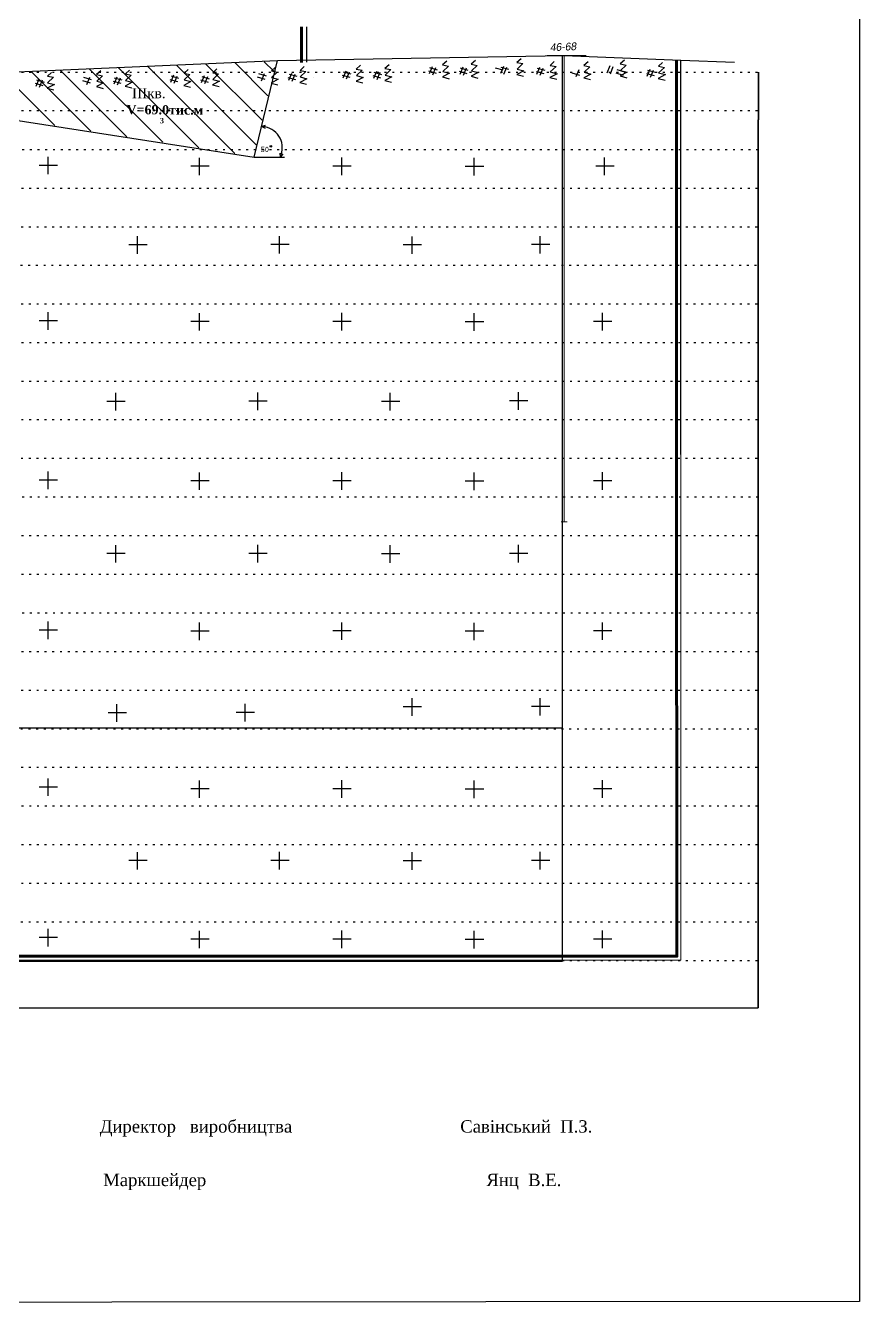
# Model space of a CAD drawing. Header units: millimetres. Extents: x -350 to 1691, y 600 to 2712.
# Drawn here: x 887.3 to 1103.1, y 2155.7 to 2486.3 of the extents above; entities that cross this region are included whole.
import ezdxf
from ezdxf.enums import TextEntityAlignment as Align

# ---------------------------------------------------------------- set-up
doc = ezdxf.new("R2010")
doc.units = ezdxf.units.MM
doc.linetypes.add('AHIDDEN1', pattern=[2, 0.5, -1.5])
for name, color, linetype in [('Layer1', 7, 'Continuous'), ('ЗАРАМОЧНОЕ ОФ.', 7, 'Continuous'), ('ИМЕНА', 7, 'Continuous'), ('Контур запасів', 7, 'Continuous'), ('КОНТУРА', 7, 'Continuous'), ('Окантовка року', 7, 'Continuous'), ('оформлення', 7, 'Continuous')]:
    doc.layers.add(name, color=color, linetype=linetype)
doc.styles.add('grad', font='grad.shx')
doc.styles.add('universw', font='universw.shx', dxfattribs={"oblique": 10})

msp = doc.modelspace()

# ---------------------------------------------------------------- hatches: boundary and pattern name
h = msp.add_hatch()
h.set_pattern_fill('LINE', color=3, scale=1.75, angle=315, style=0)
h.paths.add_polyline_path([(869.66, 2464.36), (875.73, 2468), (883.23, 2474.16), (952.13, 2477.02), (946.31, 2452.36)])

# ---------------------------------------------------------------- linework, layer by layer
at = {"color": 7}
for p, q in [((890.82, 2450.17), (895.57, 2450.17)), ((890.82, 2450.17), (895.57, 2450.17)), ((930.07, 2449.94), (934.82, 2449.94)), ((930.07, 2449.94), (934.82, 2449.94)), ((966.84, 2449.98), (971.59, 2449.98)), ((966.84, 2449.98), (971.59, 2449.98)), ((1001.12, 2449.9), (1005.88, 2449.9)), ((1001.12, 2449.9), (1005.88, 2449.9)), ((1034.89, 2449.98), (1039.64, 2449.98)), ((1034.89, 2449.98), (1039.64, 2449.98)), ((914.01, 2429.59), (918.76, 2429.59)), ((914.01, 2429.59), (918.76, 2429.59)), ((950.77, 2429.64), (955.52, 2429.64)), ((950.77, 2429.64), (955.52, 2429.64)), ((985.06, 2429.56), (989.81, 2429.56)), ((985.06, 2429.56), (989.81, 2429.56)), ((1018.23, 2429.64), (1022.98, 2429.64)), ((1018.23, 2429.64), (1022.98, 2429.64)), ((890.82, 2409.94), (895.57, 2409.94)), ((890.82, 2409.94), (895.57, 2409.94)), ((930.07, 2409.7), (934.82, 2409.7)), ((930.07, 2409.7), (934.82, 2409.7)), ((966.84, 2409.75), (971.59, 2409.75)), ((966.84, 2409.75), (971.59, 2409.75)), ((1001.12, 2409.66), (1005.88, 2409.66)), ((1001.12, 2409.66), (1005.88, 2409.66)), ((1034.3, 2409.75), (1039.05, 2409.75)), ((1034.3, 2409.75), (1039.05, 2409.75)), ((908.34, 2389.07), (913.09, 2389.07)), ((908.34, 2389.07), (913.09, 2389.07)), ((945.11, 2389.11), (949.86, 2389.11)), ((945.11, 2389.11), (949.86, 2389.11)), ((979.4, 2389.03), (984.15, 2389.03)), ((979.4, 2389.03), (984.15, 2389.03)), ((1012.57, 2389.2), (1017.32, 2389.2)), ((1012.57, 2389.2), (1017.32, 2389.2)), ((890.82, 2368.68), (895.57, 2368.68)), ((890.82, 2368.68), (895.57, 2368.68)), ((930.07, 2368.45), (934.82, 2368.45)), ((930.07, 2368.45), (934.82, 2368.45)), ((966.84, 2368.49), (971.59, 2368.49)), ((966.84, 2368.49), (971.59, 2368.49)), ((1001.12, 2368.41), (1005.88, 2368.41)), ((1001.12, 2368.41), (1005.88, 2368.41)), ((1034.3, 2368.49), (1039.05, 2368.49)), ((1034.3, 2368.49), (1039.05, 2368.49)), ((908.34, 2349.66), (913.09, 2349.66)), ((908.34, 2349.66), (913.09, 2349.66)), ((945.11, 2349.7), (949.86, 2349.7)), ((945.11, 2349.7), (949.86, 2349.7)), ((979.4, 2349.62), (984.15, 2349.62)), ((979.4, 2349.62), (984.15, 2349.62)), ((1012.57, 2349.7), (1017.32, 2349.7)), ((1012.57, 2349.7), (1017.32, 2349.7)), ((890.82, 2329.82), (895.57, 2329.82)), ((890.82, 2329.82), (895.57, 2329.82)), ((930.07, 2329.59), (934.82, 2329.59)), ((930.07, 2329.59), (934.82, 2329.59)), ((966.84, 2329.63), (971.59, 2329.63)), ((966.84, 2329.63), (971.59, 2329.63)), ((1001.12, 2329.55), (1005.88, 2329.55)), ((1001.12, 2329.55), (1005.88, 2329.55)), ((1034.3, 2329.63), (1039.05, 2329.63)), ((1034.3, 2329.63), (1039.05, 2329.63)), ((908.64, 2308.43), (913.39, 2308.43)), ((908.64, 2308.43), (913.39, 2308.43)), ((941.81, 2308.51), (946.56, 2308.51)), ((941.81, 2308.51), (946.56, 2308.51)), ((985.06, 2309.98), (989.81, 2309.98)), ((985.06, 2309.98), (989.81, 2309.98)), ((1018.23, 2310.06), (1022.98, 2310.06)), ((1018.23, 2310.06), (1022.98, 2310.06)), ((890.82, 2289.22), (895.57, 2289.22)), ((890.82, 2289.22), (895.57, 2289.22)), ((930.07, 2288.73), (934.82, 2288.73)), ((930.07, 2288.73), (934.82, 2288.73)), ((966.84, 2288.78), (971.59, 2288.78)), ((966.84, 2288.78), (971.59, 2288.78)), ((1001.12, 2288.7), (1005.88, 2288.7)), ((1001.12, 2288.7), (1005.88, 2288.7)), ((1034.3, 2288.78), (1039.05, 2288.78)), ((1034.3, 2288.78), (1039.05, 2288.78)), ((914.01, 2270.16), (918.76, 2270.16)), ((914.01, 2270.16), (918.76, 2270.16)), ((950.77, 2270.21), (955.52, 2270.21)), ((950.77, 2270.21), (955.52, 2270.21)), ((985.06, 2270.13), (989.81, 2270.13)), ((985.06, 2270.13), (989.81, 2270.13)), ((1018.23, 2270.21), (1022.98, 2270.21)), ((1018.23, 2270.21), (1022.98, 2270.21)), ((890.82, 2250.28), (895.57, 2250.28)), ((890.82, 2250.28), (895.57, 2250.28)), ((930.07, 2249.8), (934.82, 2249.8)), ((930.07, 2249.8), (934.82, 2249.8)), ((966.84, 2249.84), (971.59, 2249.84)), ((966.84, 2249.84), (971.59, 2249.84)), ((1001.12, 2249.76), (1005.88, 2249.76)), ((1001.12, 2249.76), (1005.88, 2249.76)), ((1034.3, 2249.84), (1039.05, 2249.84)), ((1034.3, 2249.84), (1039.05, 2249.84))]:
    msp.add_line(p, q, dxfattribs=at)
at = {"color": 1}
msp.add_line((946.52, 2452.2), (954.35, 2452.2), dxfattribs=at)
at = {"color": 7, "lineweight": 30}
msp.add_lwpolyline([(812.88, 2550.66), (1103.14, 2550.66), (1103.14, 2155.97), (812.81, 2155.69)], dxfattribs=at)
at = {"color": 7}
for points in [[(981.4, 2476.14), (980.33, 2475.17), (981.86, 2474.86), (980.36, 2473.45), (982.12, 2473.01), (980.28, 2472.04), (982.02, 2471.58)], [(981.4, 2476.14), (980.33, 2475.17), (981.86, 2474.86), (980.36, 2473.45), (982.12, 2473.01), (980.28, 2472.04), (982.02, 2471.58)], [(996.31, 2477.07), (995.24, 2476.1), (996.77, 2475.8), (995.28, 2474.39), (997.03, 2473.95), (995.19, 2472.98), (996.93, 2472.51)], [(996.31, 2477.07), (995.24, 2476.1), (996.77, 2475.8), (995.28, 2474.39), (997.03, 2473.95), (995.19, 2472.98), (996.93, 2472.51)], [(1003.74, 2477.23), (1002.67, 2476.26), (1004.2, 2475.95), (1002.7, 2474.54), (1004.46, 2474.1), (1002.62, 2473.13), (1004.36, 2472.67)], [(1003.74, 2477.23), (1002.67, 2476.26), (1004.2, 2475.95), (1002.7, 2474.54), (1004.46, 2474.1), (1002.62, 2473.13), (1004.36, 2472.67)], [(1015.56, 2477.69), (1014.49, 2476.73), (1016.02, 2476.42), (1014.52, 2475.01), (1016.28, 2474.57), (1014.44, 2473.6), (1016.18, 2473.13)], [(1015.56, 2477.69), (1014.49, 2476.73), (1016.02, 2476.42), (1014.52, 2475.01), (1016.28, 2474.57), (1014.44, 2473.6), (1016.18, 2473.13)], [(1024.16, 2476.93), (1023.08, 2475.97), (1024.61, 2475.66), (1023.12, 2474.25), (1024.87, 2473.81), (1023.03, 2472.84), (1024.77, 2472.38)], [(1024.16, 2476.93), (1023.08, 2475.97), (1024.61, 2475.66), (1023.12, 2474.25), (1024.87, 2473.81), (1023.03, 2472.84), (1024.77, 2472.38)], [(1032.9, 2476.85), (1031.83, 2475.89), (1033.35, 2475.58), (1031.86, 2474.17), (1033.62, 2473.73), (1031.78, 2472.76), (1033.52, 2472.3)], [(1032.9, 2476.85), (1031.83, 2475.89), (1033.35, 2475.58), (1031.86, 2474.17), (1033.62, 2473.73), (1031.78, 2472.76), (1033.52, 2472.3)], [(1042.3, 2477.32), (1041.23, 2476.36), (1042.76, 2476.05), (1041.26, 2474.64), (1043.02, 2474.2), (1041.18, 2473.23), (1042.92, 2472.76)], [(1042.3, 2477.32), (1041.23, 2476.36), (1042.76, 2476.05), (1041.26, 2474.64), (1043.02, 2474.2), (1041.18, 2473.23), (1042.92, 2472.76)], [(1052.2, 2476.69), (1051.12, 2475.73), (1052.65, 2475.42), (1051.16, 2474.01), (1052.91, 2473.57), (1051.07, 2472.6), (1052.81, 2472.13)], [(1052.2, 2476.69), (1051.12, 2475.73), (1052.65, 2475.42), (1051.16, 2474.01), (1052.91, 2473.57), (1051.07, 2472.6), (1052.81, 2472.13)], [(894.04, 2474.14), (892.96, 2473.18), (894.49, 2472.87), (893, 2471.46), (894.75, 2471.02), (892.91, 2470.05), (894.65, 2469.59)], [(894.04, 2474.14), (892.96, 2473.18), (894.49, 2472.87), (893, 2471.46), (894.75, 2471.02), (892.91, 2470.05), (894.65, 2469.59)], [(902.31, 2472.9), (904.29, 2472.32)], [(902.31, 2472.9), (904.29, 2472.32)], [(906.76, 2474.55), (905.69, 2473.58), (907.22, 2473.28), (905.72, 2471.87), (907.48, 2471.43), (905.64, 2470.46), (907.38, 2469.99)], [(906.76, 2474.55), (905.69, 2473.58), (907.22, 2473.28), (905.72, 2471.87), (907.48, 2471.43), (905.64, 2470.46), (907.38, 2469.99)], [(910.22, 2471.18), (910.99, 2473.04)], [(910.22, 2471.18), (910.99, 2473.04)], [(914.19, 2474.71), (913.12, 2473.74), (914.65, 2473.43), (913.15, 2472.02), (914.91, 2471.58), (913.07, 2470.61), (914.81, 2470.15)], [(914.19, 2474.71), (913.12, 2473.74), (914.65, 2473.43), (913.15, 2472.02), (914.91, 2471.58), (913.07, 2470.61), (914.81, 2470.15)], [(924.94, 2473.22), (926.92, 2472.64)], [(924.94, 2473.22), (926.92, 2472.64)], [(929.38, 2474.87), (928.31, 2473.91), (929.84, 2473.6), (928.34, 2472.19), (930.1, 2471.75), (928.26, 2470.78), (930, 2470.31)], [(929.38, 2474.87), (928.31, 2473.91), (929.84, 2473.6), (928.34, 2472.19), (930.1, 2471.75), (928.26, 2470.78), (930, 2470.31)], [(932.85, 2471.5), (933.61, 2473.36)], [(932.85, 2471.5), (933.61, 2473.36)], [(932.88, 2473.1), (934.86, 2472.52)], [(932.88, 2473.1), (934.86, 2472.52)], [(933.69, 2471.23), (934.46, 2473.09)], [(933.69, 2471.23), (934.46, 2473.09)], [(936.81, 2475.03), (935.74, 2474.06), (937.27, 2473.75), (935.77, 2472.34), (937.53, 2471.9), (935.69, 2470.93), (937.43, 2470.47)], [(936.81, 2475.03), (935.74, 2474.06), (937.27, 2473.75), (935.77, 2472.34), (937.53, 2471.9), (935.69, 2470.93), (937.43, 2470.47)], [(947.55, 2473.84), (949.53, 2473.26)], [(947.55, 2473.84), (949.53, 2473.26)], [(952, 2475.49), (950.92, 2474.52), (952.45, 2474.22), (950.96, 2472.81), (952.71, 2472.37), (950.88, 2471.4), (952.62, 2470.93)], [(952, 2475.49), (950.92, 2474.52), (952.45, 2474.22), (950.96, 2472.81), (952.71, 2472.37), (950.88, 2471.4), (952.62, 2470.93)], [(955.21, 2472.85), (957.19, 2472.27)], [(955.21, 2472.85), (957.19, 2472.27)], [(955.46, 2472.12), (956.23, 2473.98)], [(955.46, 2472.12), (956.23, 2473.98)], [(955.49, 2473.72), (957.47, 2473.14)], [(955.49, 2473.72), (957.47, 2473.14)], [(956.3, 2471.85), (957.07, 2473.71)], [(956.3, 2471.85), (957.07, 2473.71)], [(959.43, 2475.65), (958.35, 2474.68), (959.88, 2474.37), (958.39, 2472.96), (960.14, 2472.52), (958.3, 2471.55), (960.04, 2471.09)], [(959.43, 2475.65), (958.35, 2474.68), (959.88, 2474.37), (958.39, 2472.96), (960.14, 2472.52), (958.3, 2471.55), (960.04, 2471.09)], [(969.52, 2474.33), (971.5, 2473.75)], [(969.52, 2474.33), (971.5, 2473.75)], [(973.97, 2475.98), (972.9, 2475.02), (974.43, 2474.71), (972.93, 2473.3), (974.69, 2472.86), (972.85, 2471.89), (974.59, 2471.42)], [(973.97, 2475.98), (972.9, 2475.02), (974.43, 2474.71), (972.93, 2473.3), (974.69, 2472.86), (972.85, 2471.89), (974.59, 2471.42)], [(977.19, 2473.34), (979.17, 2472.76)], [(977.19, 2473.34), (979.17, 2472.76)], [(977.43, 2472.61), (978.2, 2474.47)], [(977.43, 2472.61), (978.2, 2474.47)], [(977.47, 2474.21), (979.45, 2473.63)], [(977.47, 2474.21), (979.45, 2473.63)], [(978.28, 2472.34), (979.05, 2474.2)], [(978.28, 2472.34), (979.05, 2474.2)], [(991.87, 2475.42), (993.85, 2474.84)], [(991.87, 2475.42), (993.85, 2474.84)], [(999.53, 2474.43), (1001.51, 2473.85)], [(999.53, 2474.43), (1001.51, 2473.85)], [(999.78, 2473.7), (1000.55, 2475.56)], [(999.78, 2473.7), (1000.55, 2475.56)], [(999.81, 2475.3), (1001.79, 2474.72)], [(999.81, 2475.3), (1001.79, 2474.72)], [(1000.62, 2473.43), (1001.39, 2475.29)], [(1000.62, 2473.43), (1001.39, 2475.29)], [(1008.84, 2475.37), (1010.82, 2474.79)], [(1008.84, 2475.37), (1010.82, 2474.79)], [(1010.28, 2473.92), (1011.05, 2475.78)], [(1010.28, 2473.92), (1011.05, 2475.78)], [(1010.31, 2475.52), (1012.29, 2474.94)], [(1010.31, 2475.52), (1012.29, 2474.94)], [(1011.12, 2473.65), (1011.89, 2475.51)], [(1011.12, 2473.65), (1011.89, 2475.51)], [(1019.71, 2475.28), (1021.69, 2474.7)], [(1019.71, 2475.28), (1021.69, 2474.7)], [(1028.68, 2474.05), (1030.67, 2473.47)], [(1028.68, 2474.05), (1030.67, 2473.47)], [(1029.78, 2473.05), (1030.55, 2474.91)], [(1029.78, 2473.05), (1030.55, 2474.91)], [(1040.32, 2474.88), (1042.3, 2474.3)], [(1040.32, 2474.88), (1042.3, 2474.3)], [(1047.98, 2473.89), (1049.96, 2473.31)], [(1047.98, 2473.89), (1049.96, 2473.31)], [(1048.23, 2473.16), (1049, 2475.02)], [(1048.23, 2473.16), (1049, 2475.02)], [(1048.26, 2474.76), (1050.24, 2474.18)], [(1048.26, 2474.76), (1050.24, 2474.18)], [(1049.07, 2472.89), (1049.84, 2474.75)], [(1049.07, 2472.89), (1049.84, 2474.75)], [(889.82, 2471.34), (891.8, 2470.76)], [(889.82, 2471.34), (891.8, 2470.76)], [(890.07, 2470.62), (890.84, 2472.48)], [(890.07, 2470.62), (890.84, 2472.48)], [(890.1, 2472.21), (892.08, 2471.64)], [(890.1, 2472.21), (892.08, 2471.64)], [(890.91, 2470.34), (891.68, 2472.2)], [(890.91, 2470.34), (891.68, 2472.2)], [(909.98, 2471.91), (911.96, 2471.33)], [(909.98, 2471.91), (911.96, 2471.33)], [(910.26, 2472.78), (912.24, 2472.2)], [(910.26, 2472.78), (912.24, 2472.2)], [(911.07, 2470.91), (911.84, 2472.77)], [(911.07, 2470.91), (911.84, 2472.77)], [(932.6, 2472.23), (934.58, 2471.65)], [(932.6, 2472.23), (934.58, 2471.65)], [(893.02, 2452.3), (893.02, 2447.76)], [(893.02, 2452.3), (893.02, 2447.76)], [(932.27, 2452.06), (932.27, 2447.52)], [(932.27, 2452.06), (932.27, 2447.52)], [(969.04, 2452.1), (969.04, 2447.57)], [(969.04, 2452.1), (969.04, 2447.57)], [(1003.32, 2452.02), (1003.32, 2447.49)], [(1003.32, 2452.02), (1003.32, 2447.49)], [(1037.08, 2452.1), (1037.08, 2447.57)], [(1037.08, 2452.1), (1037.08, 2447.57)], [(916.21, 2431.71), (916.21, 2427.18)], [(916.21, 2431.71), (916.21, 2427.18)], [(952.97, 2431.76), (952.97, 2427.23)], [(952.97, 2431.76), (952.97, 2427.23)], [(987.26, 2431.68), (987.26, 2427.15)], [(987.26, 2431.68), (987.26, 2427.15)], [(1020.43, 2431.76), (1020.43, 2427.23)], [(1020.43, 2431.76), (1020.43, 2427.23)], [(893.02, 2412.06), (893.02, 2407.53)], [(893.02, 2412.06), (893.02, 2407.53)], [(932.27, 2411.82), (932.27, 2407.29)], [(932.27, 2411.82), (932.27, 2407.29)], [(969.04, 2411.87), (969.04, 2407.33)], [(969.04, 2411.87), (969.04, 2407.33)], [(1003.32, 2411.79), (1003.32, 2407.25)], [(1003.32, 2411.79), (1003.32, 2407.25)], [(1036.5, 2411.87), (1036.5, 2407.33)], [(1036.5, 2411.87), (1036.5, 2407.33)], [(910.54, 2391.19), (910.54, 2386.65)], [(910.54, 2391.19), (910.54, 2386.65)], [(947.31, 2391.23), (947.31, 2386.7)], [(947.31, 2391.23), (947.31, 2386.7)], [(981.59, 2391.15), (981.59, 2386.62)], [(981.59, 2391.15), (981.59, 2386.62)], [(1014.77, 2391.32), (1014.77, 2386.79)], [(1014.77, 2391.32), (1014.77, 2386.79)], [(893.02, 2370.81), (893.02, 2366.27)], [(893.02, 2370.81), (893.02, 2366.27)], [(932.27, 2370.57), (932.27, 2366.04)], [(932.27, 2370.57), (932.27, 2366.04)], [(969.04, 2370.62), (969.04, 2366.08)], [(969.04, 2370.62), (969.04, 2366.08)], [(1003.32, 2370.53), (1003.32, 2366)], [(1003.32, 2370.53), (1003.32, 2366)], [(1036.5, 2370.62), (1036.5, 2366.08)], [(1036.5, 2370.62), (1036.5, 2366.08)], [(910.54, 2351.78), (910.54, 2347.25)], [(910.54, 2351.78), (910.54, 2347.25)], [(947.31, 2351.83), (947.31, 2347.29)], [(947.31, 2351.83), (947.31, 2347.29)], [(981.59, 2351.75), (981.59, 2347.21)], [(981.59, 2351.75), (981.59, 2347.21)], [(1014.77, 2351.83), (1014.77, 2347.29)], [(1014.77, 2351.83), (1014.77, 2347.29)], [(893.02, 2331.95), (893.02, 2327.41)], [(893.02, 2331.95), (893.02, 2327.41)], [(932.27, 2331.71), (932.27, 2327.17)], [(932.27, 2331.71), (932.27, 2327.17)], [(969.04, 2331.75), (969.04, 2327.22)], [(969.04, 2331.75), (969.04, 2327.22)], [(1003.32, 2331.67), (1003.32, 2327.14)], [(1003.32, 2331.67), (1003.32, 2327.14)], [(1036.5, 2331.75), (1036.5, 2327.22)], [(1036.5, 2331.75), (1036.5, 2327.22)], [(987.26, 2312.1), (987.26, 2307.57)], [(987.26, 2312.1), (987.26, 2307.57)], [(1020.43, 2312.18), (1020.43, 2307.65)], [(1020.43, 2312.18), (1020.43, 2307.65)], [(910.84, 2310.55), (910.84, 2306.02)], [(910.84, 2310.55), (910.84, 2306.02)], [(944.01, 2310.63), (944.01, 2306.1)], [(944.01, 2310.63), (944.01, 2306.1)], [(893.02, 2291.34), (893.02, 2286.81)], [(893.02, 2291.34), (893.02, 2286.81)], [(932.27, 2290.86), (932.27, 2286.32)], [(932.27, 2290.86), (932.27, 2286.32)], [(969.04, 2290.9), (969.04, 2286.37)], [(969.04, 2290.9), (969.04, 2286.37)], [(1003.32, 2290.82), (1003.32, 2286.29)], [(1003.32, 2290.82), (1003.32, 2286.29)], [(1036.5, 2290.9), (1036.5, 2286.37)], [(1036.5, 2290.9), (1036.5, 2286.37)], [(916.21, 2272.29), (916.21, 2267.75)], [(916.21, 2272.29), (916.21, 2267.75)], [(952.97, 2272.33), (952.97, 2267.8)], [(952.97, 2272.33), (952.97, 2267.8)], [(987.26, 2272.25), (987.26, 2267.72)], [(987.26, 2272.25), (987.26, 2267.72)], [(1020.43, 2272.33), (1020.43, 2267.8)], [(1020.43, 2272.33), (1020.43, 2267.8)], [(893.02, 2252.4), (893.02, 2247.87)], [(893.02, 2252.4), (893.02, 2247.87)], [(932.27, 2251.92), (932.27, 2247.38)], [(932.27, 2251.92), (932.27, 2247.38)], [(969.04, 2251.96), (969.04, 2247.43)], [(969.04, 2251.96), (969.04, 2247.43)], [(1003.32, 2251.88), (1003.32, 2247.35)], [(1003.32, 2251.88), (1003.32, 2247.35)], [(1036.5, 2251.96), (1036.5, 2247.43)], [(1036.5, 2251.96), (1036.5, 2247.43)]]:
    msp.add_lwpolyline(points, dxfattribs=at)
at = {"color": 1, "linetype": 'Continuous', "lineweight": 211}
for points in [[(1055.75, 2477.36), (1055.75, 2472.65)], [(1055.75, 2477.36), (1055.75, 2472.65)], [(1055.75, 2472.65), (1055.75, 2375.1)]]:
    msp.add_lwpolyline(points, dxfattribs=at)
at = {"linetype": 'Continuous', "lineweight": 25}
for points in [[(1056.89, 2472.65), (1056.89, 2477.31)], [(1056.87, 2375.19), (1056.89, 2472.65)]]:
    msp.add_lwpolyline(points, dxfattribs=at)
at = {"color": 7, "linetype": 'AHIDDEN1', "lineweight": 25}
for points in [[(810.24, 2474.23), (1077, 2474.23)], [(810.24, 2474.23), (1077, 2474.23)], [(810.24, 2474.23), (1077, 2474.23)], [(810.24, 2474.23), (1077, 2474.23)], [(810.24, 2464.24), (1077, 2464.24)], [(810.24, 2464.24), (1077, 2464.24)], [(810.24, 2464.24), (1077, 2464.24)], [(810.24, 2464.24), (1077, 2464.24)], [(810.41, 2454.22), (1076.96, 2454.22)], [(810.41, 2454.22), (1076.96, 2454.22)], [(810.41, 2454.22), (1076.96, 2454.22)], [(810.41, 2454.22), (1076.96, 2454.22)], [(810.23, 2444.21), (1076.96, 2444.21)], [(810.23, 2444.21), (1076.96, 2444.21)], [(810.23, 2444.21), (1076.96, 2444.21)], [(810.23, 2444.21), (1076.96, 2444.21)], [(810.18, 2434.2), (1076.96, 2434.2)], [(810.18, 2434.2), (1076.96, 2434.2)], [(810.18, 2434.2), (1076.96, 2434.2)], [(810.18, 2434.2), (1076.96, 2434.2)], [(809.98, 2424.22), (1076.95, 2424.22)], [(809.98, 2424.22), (1076.95, 2424.22)], [(809.98, 2424.22), (1076.95, 2424.22)], [(809.98, 2424.22), (1076.95, 2424.22)], [(810.18, 2414.23), (1076.95, 2414.23)], [(810.18, 2414.23), (1076.95, 2414.23)], [(810.18, 2414.23), (1076.95, 2414.23)], [(810.18, 2414.23), (1076.95, 2414.23)], [(810.28, 2404.23), (1076.95, 2404.23)], [(810.23, 2394.23), (1076.95, 2394.23)], [(810.21, 2384.26), (1076.95, 2384.26)], [(810.12, 2374.25), (1076.95, 2374.25)], [(810.43, 2364.23), (1076.95, 2364.23)], [(810.23, 2354.23), (1076.95, 2354.23)], [(810.24, 2344.25), (1076.95, 2344.25)], [(810.4, 2334.23), (1076.95, 2334.23)], [(810.22, 2324.22), (1076.95, 2324.22)], [(810.17, 2314.21), (1076.95, 2314.21)], [(810.04, 2304.23), (1076.95, 2304.23)], [(810.17, 2294.24), (1076.95, 2294.24)], [(810.27, 2284.24), (1076.95, 2284.24)], [(810.23, 2274.24), (1076.95, 2274.24)], [(810.21, 2264.27), (1076.94, 2264.27)], [(810.11, 2254.26), (1076.94, 2254.26)], [(810.2, 2244.25), (1076.94, 2244.25)]]:
    msp.add_lwpolyline(points, dxfattribs=at)
for points in [[(903.13, 2471.03), (903.89, 2472.89)], [(903.13, 2471.03), (903.89, 2472.89)], [(924.9, 2471.62), (925.67, 2473.48)], [(924.9, 2471.62), (925.67, 2473.48)], [(925.75, 2471.35), (926.52, 2473.21)], [(925.75, 2471.35), (926.52, 2473.21)], [(947.27, 2472.97), (949.25, 2472.39)], [(947.27, 2472.97), (949.25, 2472.39)], [(948.36, 2471.97), (949.13, 2473.83)], [(948.36, 2471.97), (949.13, 2473.83)], [(969.24, 2473.46), (971.22, 2472.88)], [(969.24, 2473.46), (971.22, 2472.88)], [(969.49, 2472.73), (970.26, 2474.59)], [(969.49, 2472.73), (970.26, 2474.59)], [(970.33, 2472.46), (971.1, 2474.32)], [(970.33, 2472.46), (971.1, 2474.32)], [(991.59, 2474.55), (993.57, 2473.97)], [(991.59, 2474.55), (993.57, 2473.97)], [(991.83, 2473.82), (992.6, 2475.68)], [(991.83, 2473.82), (992.6, 2475.68)], [(992.68, 2473.55), (993.45, 2475.41)], [(992.68, 2473.55), (993.45, 2475.41)], [(1019.43, 2474.41), (1021.41, 2473.83)], [(1019.43, 2474.41), (1021.41, 2473.83)], [(1019.67, 2473.68), (1020.44, 2475.54)], [(1019.67, 2473.68), (1020.44, 2475.54)], [(1020.52, 2473.41), (1021.29, 2475.27)], [(1020.52, 2473.41), (1021.29, 2475.27)], [(1037.82, 2474.07), (1038.59, 2475.93)], [(1037.82, 2474.07), (1038.59, 2475.93)], [(1038.66, 2473.8), (1039.43, 2475.66)], [(1038.66, 2473.8), (1039.43, 2475.66)], [(1040.04, 2474.01), (1042.02, 2473.43)], [(1040.04, 2474.01), (1042.02, 2473.43)], [(902.03, 2472.03), (904.01, 2471.45)], [(902.03, 2472.03), (904.01, 2471.45)], [(924.65, 2472.35), (926.63, 2471.77)], [(924.65, 2472.35), (926.63, 2471.77)]]:
    msp.add_lwpolyline(points)
at = {"color": 7, "linetype": 'Continuous', "lineweight": 25}
msp.add_lwpolyline([(810.23, 2231.94), (1076.94, 2231.94)], dxfattribs=at)
at = {"layer": 'ЗАРАМОЧНОЕ ОФ.', "color": 1, "linetype": 'Continuous'}
msp.add_lwpolyline([(953.92, 2453.1), (953.26, 2452.25), (953.19, 2453.25)], dxfattribs=at)
msp.add_arc((948.34, 2454.71), 5.4, 340.3594, 86.0244, dxfattribs=at)
at = {"layer": 'Контур запасів', "color": 5, "linetype": 'Continuous', "lineweight": 30}
for points in [[(1026.24, 2324.64), (1026.24, 2478.56)], [(65.8, 2336.11), (65.8, 2304.42), (1026.24, 2304.42)], [(65.8, 2324.64), (65.8, 2244.07), (1026.24, 2244.07), (1026.24, 2324.64)]]:
    msp.add_lwpolyline(points, dxfattribs=at)
at = {"layer": 'КОНТУРА', "color": 7, "linetype": 'Continuous', "lineweight": 20}
for p in [(1056.87, 2375.19), (-19.57, 2244.27)]:
    msp.add_line(p, (1056.87, 2244.27), dxfattribs=at)
at = {"layer": 'КОНТУРА', "linetype": 'Continuous', "lineweight": 25}
for points in [[(960.11, 2476.79), (960.11, 2485.96), (960.11, 2485.96)], [(1056.89, 2472.65), (1056.89, 2477.31)], [(1056.87, 2375.19), (1056.89, 2472.65)]]:
    msp.add_lwpolyline(points, dxfattribs=at)
at = {"layer": 'КОНТУРА', "color": 1, "linetype": 'Continuous'}
msp.add_lwpolyline([(949.3, 2460.38), (948.42, 2460.13), (949.3, 2459.7)], dxfattribs=at)
msp.add_circle((950.78, 2455.01), 0.188, dxfattribs=at)
at = {"layer": 'Окантовка року', "color": 2, "linetype": 'Continuous', "lineweight": 200}
msp.add_lwpolyline([(958.72, 2485.98), (958.72, 2476.75)], dxfattribs=at)
at = {"layer": 'Окантовка року', "color": 1, "linetype": 'Continuous', "lineweight": 200}
msp.add_lwpolyline([(1055.75, 2472.65), (1055.75, 2375.1)], dxfattribs=at)
at = {"layer": 'Окантовка року', "color": 1, "linetype": 'Continuous', "lineweight": 211}
msp.add_lwpolyline([(-18.59, 2282.77), (-18.59, 2245.31), (1055.91, 2245.31), (1055.75, 2375.1)], dxfattribs=at)
at = {"layer": 'оформлення', "color": 7, "linetype": 'Continuous', "lineweight": 20}
for p, q in [((1022.27, 2478.56), (1032.41, 2478.56)), ((1026.7, 2478.56), (1026.71, 2357.77)), ((1025.9, 2357.77), (1027.44, 2357.77)), ((1056.87, 2244.27), (1056.86, 2244.27))]:
    msp.add_line(p, q, dxfattribs=at)
at = {"layer": 'оформлення', "color": 7, "linetype": 'Continuous', "lineweight": 35}
for p, q in [((1077, 2474.23), (1077, 2461.86)), ((1076.96, 2461.88), (1076.94, 2231.94))]:
    msp.add_line(p, q, dxfattribs=at)
at = {"layer": 'оформлення', "color": 2, "linetype": 'Continuous', "lineweight": 30}
msp.add_line((1028.71, 2344.25), (1028.7, 2344.25), dxfattribs=at)
at = {"layer": 'оформлення', "color": 7, "linetype": 'Continuous', "lineweight": 30}
for points in [[(845.67, 2472.65), (883.17, 2474.22), (952.47, 2477.22)], [(952.47, 2477.22), (1026.7, 2478.55)], [(1026.7, 2478.56), (1056.89, 2477.31), (1070.81, 2476.82)]]:
    msp.add_lwpolyline(points, dxfattribs=at)
at = {"layer": 'оформлення', "color": 1, "linetype": 'Continuous', "lineweight": 30}
msp.add_lwpolyline([(869.18, 2464.23), (946.47, 2452.22), (952.47, 2477.22)], dxfattribs=at)
at = {"layer": 'оформлення', "color": 2, "linetype": 'Continuous', "lineweight": 30}
msp.add_lwpolyline([(961.78, 2472.76), (961.78, 2472.76)], dxfattribs=at)

# ---------------------------------------------------------------- texts
at = {"layer": 'Layer1', "color": 7, "insert": (914.83, 2470.06), "char_height": 2.6135, "width": 8.8503, "attachment_point": 1, "style": 'grad'}
msp.add_mtext('{\\fTimes New Roman|b0|i0|c0|p18;\\C1;III\\fTimes New Roman|b0|i0|c204|p18;кв.}', dxfattribs=at)
at = {"layer": 'ЗАРАМОЧНОЕ ОФ.', "color": 1, "linetype": 'ByBlock', "lineweight": 30, "insert": (948.17, 2454.93), "char_height": 1.4, "width": 3.1001, "attachment_point": 1, "rotation": 358.7371}
msp.add_mtext('5{\\Ftxt.shx|c204;0}', dxfattribs=at)
at = {"layer": 'ИМЕНА', "style": 'universw', "oblique": 10}
msp.add_attdef('46-68', text='', height=2, rotation=2.5251, dxfattribs=at).set_placement((1026.45, 2479.77), align=Align.CENTER)
at = {"layer": 'Контур запасів', "color": 1, "linetype": 'Continuous', "lineweight": 30, "attachment_point": 1, "rotation": 359.5358}
for s, insert, char_height, width in [('{\\fTimes New Roman|b1|i0|c0|p18;V\\fTimes New Roman|b1|i0|c204|p18;=\\fTimes New Roman|b1|i0|c0|p18;69.0\\fTimes New Roman|b1|i0|c204|p18;тис.м}', (913.42, 2465.75), 2.4, 12.473), ('{\\fTimes New Roman|b1|i0|c0|p18;3}', (922.06, 2462.37), 1.402, 1.2894)]:
    msp.add_mtext(s, dxfattribs=dict(at, insert=insert, char_height=char_height, width=width))
at = {"layer": 'оформлення', "color": 7, "char_height": 3.20024, "attachment_point": 1, "style": 'grad'}
for s, insert, width in [('{\\fTimes New Roman|b0|i0|c204|p18;Директор   виробництв\\fTimes New Roman|b0|i0|c0|p18;a\\fTimes New Roman|b0|i0|c204|p18;                                    Савінський  П.З.}', (906.48, 2202.87), 149.2123), ('{\\fTimes New Roman|b0|i0|c204|p18;Маркшейдер                                                            Янц  В.Е.}', (907.38, 2189.02), 129.0135)]:
    msp.add_mtext(s, dxfattribs=dict(at, insert=insert, width=width))

doc.saveas('drawing.dxf')
